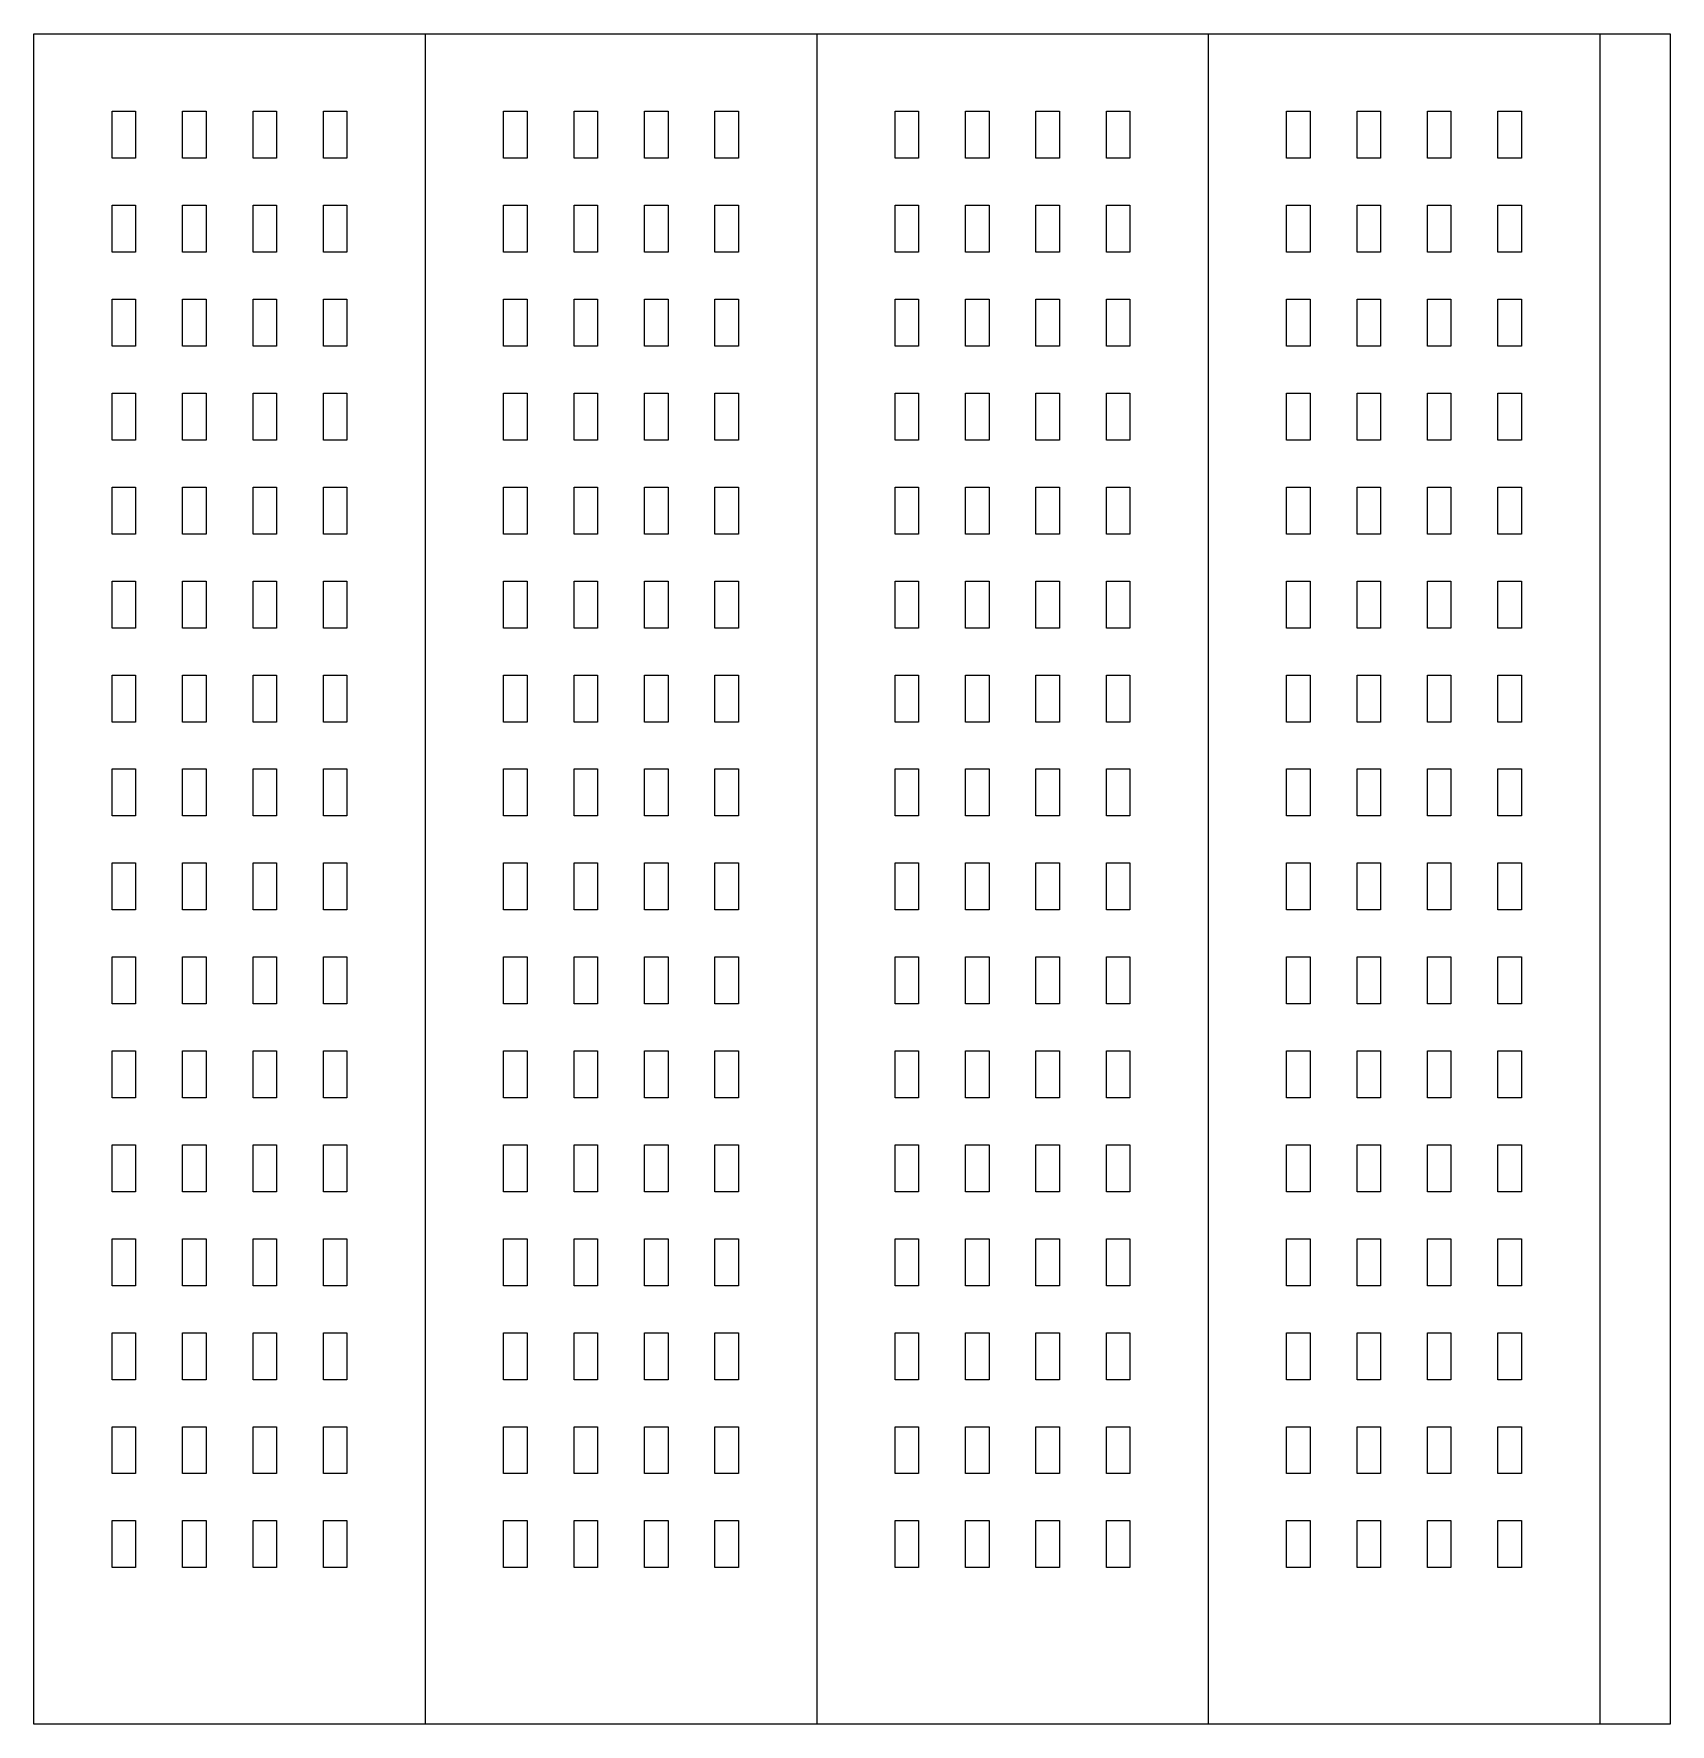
# Model space of a CAD drawing. Header units: millimetres. Extents: x 0 to 209, y 0 to 216.
import ezdxf

# ---------------------------------------------------------------- set-up
doc = ezdxf.new("R2010")
doc.units = ezdxf.units.MM
doc.layers.get('0').update_dxf_attribs({"linetype": 'CONTINUOUS'})

msp = doc.modelspace()

# ---------------------------------------------------------------- linework, layer by layer
for p, q in [((50, 215.9), (50, 0)), ((100, 215.9), (100, 0)), ((150, 215.9), (150, 0)), ((200, 215.9), (200, 0))]:
    msp.add_line(p, q)
for points in [[(209, 0), (0, 0), (0, 215.9), (209, 215.9)], [(10, 206), (13, 206), (13, 200), (10, 200)], [(19, 206), (22, 206), (22, 200), (19, 200)], [(28, 206), (31, 206), (31, 200), (28, 200)], [(37, 206), (40, 206), (40, 200), (37, 200)], [(60, 200), (60, 206), (63, 206), (63, 200)], [(72, 206), (72, 200), (69, 200), (69, 206)], [(81, 206), (81, 200), (78, 200), (78, 206)], [(87, 206), (90, 206), (90, 200), (87, 200)], [(110, 200), (110, 206), (113, 206), (113, 200)], [(122, 206), (122, 200), (119, 200), (119, 206)], [(131, 206), (131, 200), (128, 200), (128, 206)], [(137, 206), (140, 206), (140, 200), (137, 200)], [(160, 200), (160, 206), (163, 206), (163, 200)], [(172, 206), (172, 200), (169, 200), (169, 206)], [(181, 206), (181, 200), (178, 200), (178, 206)], [(187, 206), (190, 206), (190, 200), (187, 200)], [(10, 194), (13, 194), (13, 188), (10, 188)], [(19, 194), (22, 194), (22, 188), (19, 188)], [(28, 194), (31, 194), (31, 188), (28, 188)], [(37, 194), (40, 194), (40, 188), (37, 188)], [(60, 188), (60, 194), (63, 194), (63, 188)], [(69, 194), (72, 194), (72, 188), (69, 188)], [(81, 188), (78, 188), (78, 194), (81, 194)], [(90, 194), (90, 188), (87, 188), (87, 194)], [(110, 188), (110, 194), (113, 194), (113, 188)], [(119, 194), (122, 194), (122, 188), (119, 188)], [(131, 188), (128, 188), (128, 194), (131, 194)], [(140, 194), (140, 188), (137, 188), (137, 194)], [(160, 188), (160, 194), (163, 194), (163, 188)], [(169, 194), (172, 194), (172, 188), (169, 188)], [(181, 188), (178, 188), (178, 194), (181, 194)], [(190, 194), (190, 188), (187, 188), (187, 194)], [(10, 182), (13, 182), (13, 176), (10, 176)], [(19, 182), (22, 182), (22, 176), (19, 176)], [(28, 182), (31, 182), (31, 176), (28, 176)], [(37, 182), (40, 182), (40, 176), (37, 176)], [(63, 176), (60, 176), (60, 182), (63, 182)], [(72, 182), (72, 176), (69, 176), (69, 182)], [(81, 176), (78, 176), (78, 182), (81, 182)], [(90, 176), (87, 176), (87, 182), (90, 182)], [(113, 176), (110, 176), (110, 182), (113, 182)], [(122, 182), (122, 176), (119, 176), (119, 182)], [(131, 176), (128, 176), (128, 182), (131, 182)], [(140, 176), (137, 176), (137, 182), (140, 182)], [(163, 176), (160, 176), (160, 182), (163, 182)], [(172, 182), (172, 176), (169, 176), (169, 182)], [(181, 176), (178, 176), (178, 182), (181, 182)], [(190, 176), (187, 176), (187, 182), (190, 182)], [(10, 170), (13, 170), (13, 164), (10, 164)], [(19, 170), (22, 170), (22, 164), (19, 164)], [(28, 170), (31, 170), (31, 164), (28, 164)], [(37, 170), (40, 170), (40, 164), (37, 164)], [(60, 164), (60, 170), (63, 170), (63, 164)], [(72, 170), (72, 164), (69, 164), (69, 170)], [(78, 164), (78, 170), (81, 170), (81, 164)], [(87, 164), (87, 170), (90, 170), (90, 164)], [(110, 164), (110, 170), (113, 170), (113, 164)], [(122, 170), (122, 164), (119, 164), (119, 170)], [(128, 164), (128, 170), (131, 170), (131, 164)], [(137, 164), (137, 170), (140, 170), (140, 164)], [(160, 164), (160, 170), (163, 170), (163, 164)], [(172, 170), (172, 164), (169, 164), (169, 170)], [(178, 164), (178, 170), (181, 170), (181, 164)], [(187, 164), (187, 170), (190, 170), (190, 164)], [(10, 158), (13, 158), (13, 152), (10, 152)], [(19, 158), (22, 158), (22, 152), (19, 152)], [(28, 158), (31, 158), (31, 152), (28, 152)], [(37, 158), (40, 158), (40, 152), (37, 152)], [(63, 158), (63, 152), (60, 152), (60, 158)], [(69, 158), (72, 158), (72, 152), (69, 152)], [(81, 152), (78, 152), (78, 158), (81, 158)], [(87, 152), (87, 158), (90, 158), (90, 152)], [(113, 158), (113, 152), (110, 152), (110, 158)], [(119, 158), (122, 158), (122, 152), (119, 152)], [(131, 152), (128, 152), (128, 158), (131, 158)], [(137, 152), (137, 158), (140, 158), (140, 152)], [(163, 158), (163, 152), (160, 152), (160, 158)], [(169, 158), (172, 158), (172, 152), (169, 152)], [(181, 152), (178, 152), (178, 158), (181, 158)], [(187, 152), (187, 158), (190, 158), (190, 152)], [(10, 146), (13, 146), (13, 140), (10, 140)], [(19, 146), (22, 146), (22, 140), (19, 140)], [(28, 146), (31, 146), (31, 140), (28, 140)], [(37, 146), (40, 146), (40, 140), (37, 140)], [(63, 140), (60, 140), (60, 146), (63, 146)], [(69, 140), (69, 146), (72, 146), (72, 140)], [(78, 140), (78, 146), (81, 146), (81, 140)], [(90, 146), (90, 140), (87, 140), (87, 146)], [(113, 140), (110, 140), (110, 146), (113, 146)], [(119, 140), (119, 146), (122, 146), (122, 140)], [(128, 140), (128, 146), (131, 146), (131, 140)], [(140, 146), (140, 140), (137, 140), (137, 146)], [(163, 140), (160, 140), (160, 146), (163, 146)], [(169, 140), (169, 146), (172, 146), (172, 140)], [(178, 140), (178, 146), (181, 146), (181, 140)], [(190, 146), (190, 140), (187, 140), (187, 146)], [(10, 134), (13, 134), (13, 128), (10, 128)], [(19, 134), (22, 134), (22, 128), (19, 128)], [(28, 134), (31, 134), (31, 128), (28, 128)], [(37, 134), (40, 134), (40, 128), (37, 128)], [(60, 128), (60, 134), (63, 134), (63, 128)], [(69, 134), (72, 134), (72, 128), (69, 128)], [(81, 128), (78, 128), (78, 134), (81, 134)], [(90, 128), (87, 128), (87, 134), (90, 134)], [(110, 128), (110, 134), (113, 134), (113, 128)], [(119, 134), (122, 134), (122, 128), (119, 128)], [(131, 128), (128, 128), (128, 134), (131, 134)], [(140, 128), (137, 128), (137, 134), (140, 134)], [(160, 128), (160, 134), (163, 134), (163, 128)], [(169, 134), (172, 134), (172, 128), (169, 128)], [(181, 128), (178, 128), (178, 134), (181, 134)], [(190, 128), (187, 128), (187, 134), (190, 134)], [(10, 122), (13, 122), (13, 116), (10, 116)], [(19, 122), (22, 122), (22, 116), (19, 116)], [(28, 122), (31, 122), (31, 116), (28, 116)], [(37, 122), (40, 122), (40, 116), (37, 116)], [(60, 116), (60, 122), (63, 122), (63, 116)], [(72, 122), (72, 116), (69, 116), (69, 122)], [(78, 116), (78, 122), (81, 122), (81, 116)], [(90, 122), (90, 116), (87, 116), (87, 122)], [(110, 116), (110, 122), (113, 122), (113, 116)], [(122, 122), (122, 116), (119, 116), (119, 122)], [(128, 116), (128, 122), (131, 122), (131, 116)], [(140, 122), (140, 116), (137, 116), (137, 122)], [(160, 116), (160, 122), (163, 122), (163, 116)], [(172, 122), (172, 116), (169, 116), (169, 122)], [(178, 116), (178, 122), (181, 122), (181, 116)], [(190, 122), (190, 116), (187, 116), (187, 122)], [(10, 110), (13, 110), (13, 104), (10, 104)], [(19, 110), (22, 110), (22, 104), (19, 104)], [(28, 110), (31, 110), (31, 104), (28, 104)], [(37, 110), (40, 110), (40, 104), (37, 104)], [(60, 104), (60, 110), (63, 110), (63, 104)], [(69, 104), (69, 110), (72, 110), (72, 104)], [(78, 104), (78, 110), (81, 110), (81, 104)], [(90, 104), (87, 104), (87, 110), (90, 110)], [(110, 104), (110, 110), (113, 110), (113, 104)], [(119, 104), (119, 110), (122, 110), (122, 104)], [(128, 104), (128, 110), (131, 110), (131, 104)], [(140, 104), (137, 104), (137, 110), (140, 110)], [(160, 104), (160, 110), (163, 110), (163, 104)], [(169, 104), (169, 110), (172, 110), (172, 104)], [(178, 104), (178, 110), (181, 110), (181, 104)], [(190, 104), (187, 104), (187, 110), (190, 110)], [(10, 98), (13, 98), (13, 92), (10, 92)], [(19, 98), (22, 98), (22, 92), (19, 92)], [(28, 98), (31, 98), (31, 92), (28, 92)], [(37, 98), (40, 98), (40, 92), (37, 92)], [(63, 92), (60, 92), (60, 98), (63, 98)], [(69, 92), (69, 98), (72, 98), (72, 92)], [(81, 98), (81, 92), (78, 92), (78, 98)], [(90, 98), (90, 92), (87, 92), (87, 98)], [(113, 92), (110, 92), (110, 98), (113, 98)], [(119, 92), (119, 98), (122, 98), (122, 92)], [(131, 98), (131, 92), (128, 92), (128, 98)], [(140, 98), (140, 92), (137, 92), (137, 98)], [(163, 92), (160, 92), (160, 98), (163, 98)], [(169, 92), (169, 98), (172, 98), (172, 92)], [(181, 98), (181, 92), (178, 92), (178, 98)], [(190, 98), (190, 92), (187, 92), (187, 98)], [(10, 86), (13, 86), (13, 80), (10, 80)], [(19, 86), (22, 86), (22, 80), (19, 80)], [(28, 86), (31, 86), (31, 80), (28, 80)], [(37, 86), (40, 86), (40, 80), (37, 80)], [(63, 80), (60, 80), (60, 86), (63, 86)], [(69, 80), (69, 86), (72, 86), (72, 80)], [(81, 86), (81, 80), (78, 80), (78, 86)], [(87, 80), (87, 86), (90, 86), (90, 80)], [(113, 80), (110, 80), (110, 86), (113, 86)], [(119, 80), (119, 86), (122, 86), (122, 80)], [(131, 86), (131, 80), (128, 80), (128, 86)], [(137, 80), (137, 86), (140, 86), (140, 80)], [(163, 80), (160, 80), (160, 86), (163, 86)], [(169, 80), (169, 86), (172, 86), (172, 80)], [(181, 86), (181, 80), (178, 80), (178, 86)], [(187, 80), (187, 86), (190, 86), (190, 80)], [(10, 74), (13, 74), (13, 68), (10, 68)], [(19, 74), (22, 74), (22, 68), (19, 68)], [(28, 74), (31, 74), (31, 68), (28, 68)], [(37, 74), (40, 74), (40, 68), (37, 68)], [(60, 74), (63, 74), (63, 68), (60, 68)], [(69, 74), (72, 74), (72, 68), (69, 68)], [(78, 74), (81, 74), (81, 68), (78, 68)], [(90, 68), (87, 68), (87, 74), (90, 74)], [(110, 74), (113, 74), (113, 68), (110, 68)], [(119, 74), (122, 74), (122, 68), (119, 68)], [(128, 74), (131, 74), (131, 68), (128, 68)], [(140, 68), (137, 68), (137, 74), (140, 74)], [(160, 74), (163, 74), (163, 68), (160, 68)], [(169, 74), (172, 74), (172, 68), (169, 68)], [(178, 74), (181, 74), (181, 68), (178, 68)], [(190, 68), (187, 68), (187, 74), (190, 74)], [(10, 62), (13, 62), (13, 56), (10, 56)], [(19, 62), (22, 62), (22, 56), (19, 56)], [(28, 62), (31, 62), (31, 56), (28, 56)], [(37, 62), (40, 62), (40, 56), (37, 56)], [(60, 62), (63, 62), (63, 56), (60, 56)], [(69, 56), (69, 62), (72, 62), (72, 56)], [(78, 62), (81, 62), (81, 56), (78, 56)], [(87, 56), (87, 62), (90, 62), (90, 56)], [(110, 62), (113, 62), (113, 56), (110, 56)], [(119, 56), (119, 62), (122, 62), (122, 56)], [(128, 62), (131, 62), (131, 56), (128, 56)], [(137, 56), (137, 62), (140, 62), (140, 56)], [(160, 62), (163, 62), (163, 56), (160, 56)], [(169, 56), (169, 62), (172, 62), (172, 56)], [(178, 62), (181, 62), (181, 56), (178, 56)], [(187, 56), (187, 62), (190, 62), (190, 56)], [(10, 50), (13, 50), (13, 44), (10, 44)], [(19, 50), (22, 50), (22, 44), (19, 44)], [(28, 50), (31, 50), (31, 44), (28, 44)], [(37, 50), (40, 50), (40, 44), (37, 44)], [(60, 50), (63, 50), (63, 44), (60, 44)], [(69, 50), (72, 50), (72, 44), (69, 44)], [(81, 44), (78, 44), (78, 50), (81, 50)], [(87, 50), (90, 50), (90, 44), (87, 44)], [(110, 50), (113, 50), (113, 44), (110, 44)], [(119, 50), (122, 50), (122, 44), (119, 44)], [(131, 44), (128, 44), (128, 50), (131, 50)], [(137, 50), (140, 50), (140, 44), (137, 44)], [(160, 50), (163, 50), (163, 44), (160, 44)], [(169, 50), (172, 50), (172, 44), (169, 44)], [(181, 44), (178, 44), (178, 50), (181, 50)], [(187, 50), (190, 50), (190, 44), (187, 44)], [(10, 38), (13, 38), (13, 32), (10, 32)], [(19, 38), (22, 38), (22, 32), (19, 32)], [(28, 38), (31, 38), (31, 32), (28, 32)], [(37, 38), (40, 38), (40, 32), (37, 32)], [(60, 38), (63, 38), (63, 32), (60, 32)], [(69, 32), (69, 38), (72, 38), (72, 32)], [(81, 38), (81, 32), (78, 32), (78, 38)], [(87, 38), (90, 38), (90, 32), (87, 32)], [(110, 38), (113, 38), (113, 32), (110, 32)], [(119, 32), (119, 38), (122, 38), (122, 32)], [(131, 38), (131, 32), (128, 32), (128, 38)], [(137, 38), (140, 38), (140, 32), (137, 32)], [(160, 38), (163, 38), (163, 32), (160, 32)], [(169, 32), (169, 38), (172, 38), (172, 32)], [(181, 38), (181, 32), (178, 32), (178, 38)], [(187, 38), (190, 38), (190, 32), (187, 32)], [(13, 20), (10, 20), (10, 26), (13, 26)], [(19, 26), (22, 26), (22, 20), (19, 20)], [(28, 26), (31, 26), (31, 20), (28, 20)], [(37, 26), (40, 26), (40, 20), (37, 20)], [(60, 26), (63, 26), (63, 20), (60, 20)], [(69, 26), (72, 26), (72, 20), (69, 20)], [(78, 20), (78, 26), (81, 26), (81, 20)], [(90, 26), (90, 20), (87, 20), (87, 26)], [(110, 26), (113, 26), (113, 20), (110, 20)], [(119, 26), (122, 26), (122, 20), (119, 20)], [(128, 20), (128, 26), (131, 26), (131, 20)], [(140, 26), (140, 20), (137, 20), (137, 26)], [(160, 26), (163, 26), (163, 20), (160, 20)], [(169, 26), (172, 26), (172, 20), (169, 20)], [(178, 20), (178, 26), (181, 26), (181, 20)], [(190, 26), (190, 20), (187, 20), (187, 26)]]:
    msp.add_lwpolyline(points, close=True)

doc.saveas('drawing.dxf')
